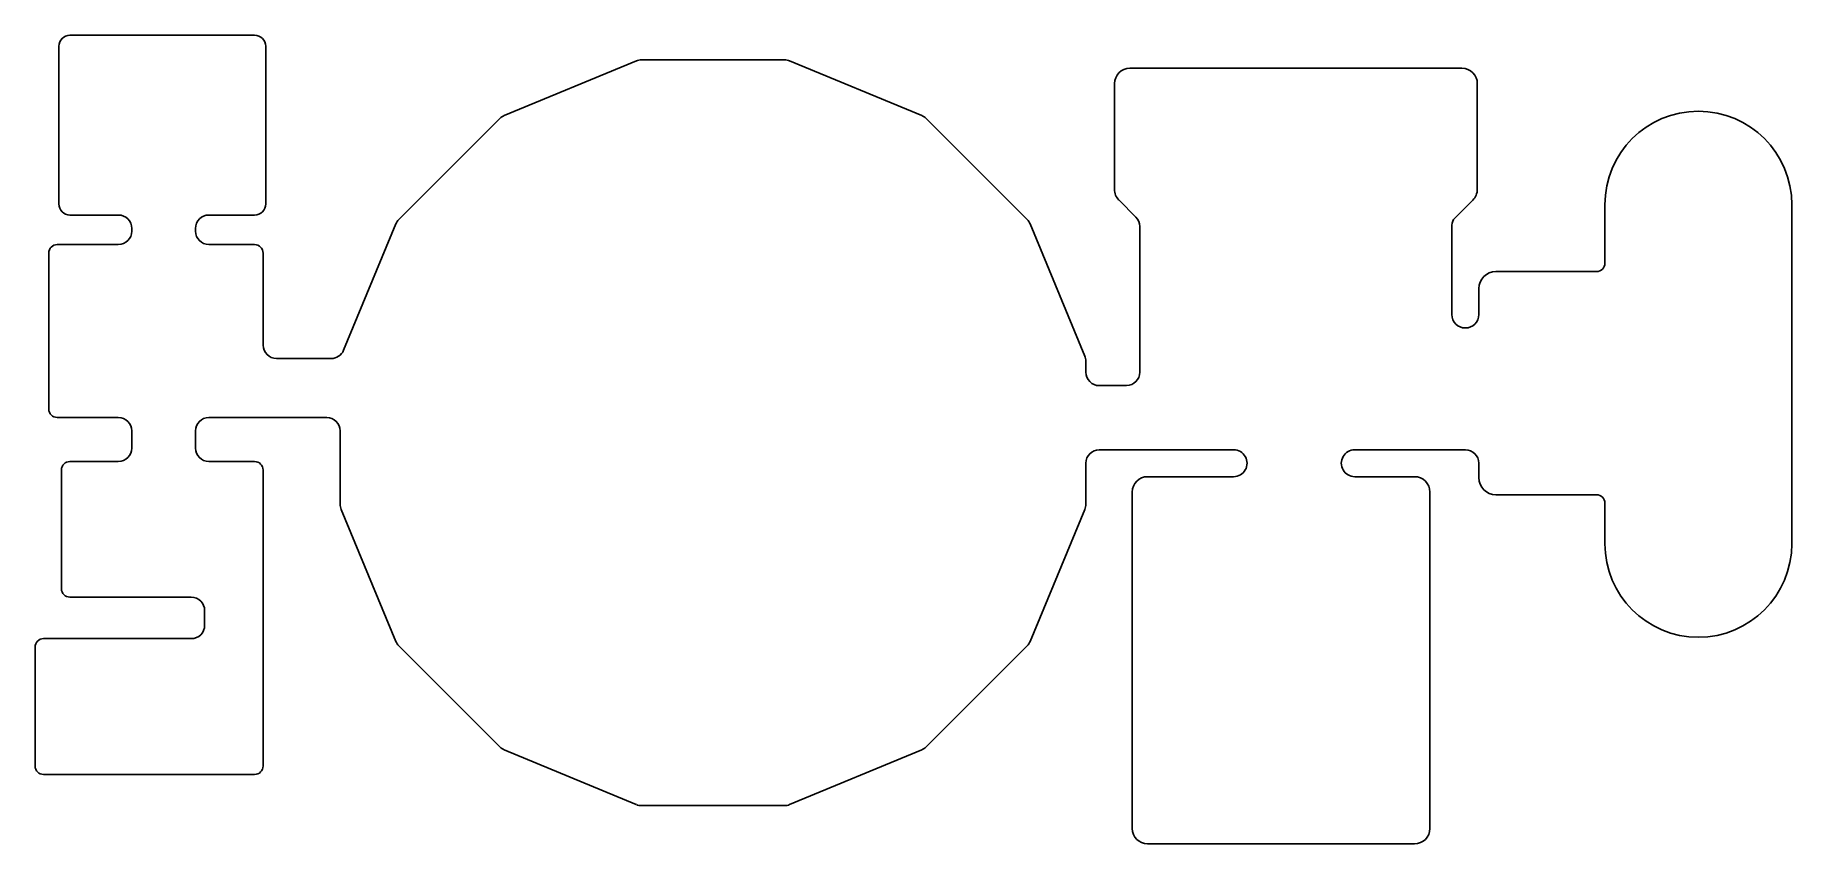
# Model space of a CAD drawing. Extents: x 80 to 131.8, y -112.1 to -88.3.
import ezdxf

# ---------------------------------------------------------------- set-up
doc = ezdxf.new("R2010")
doc.units = 0
doc.layers.add('OULINE', color=230, linetype='CONTINUOUS')

msp = doc.modelspace()

# ---------------------------------------------------------------- linework, layer by layer
at = {"layer": 'OULINE'}
for p, q in [((80.697, -88.6), (80.697, -93.25)), ((86.475, -88.272), (81.025, -88.272)), ((86.803, -93.25), (86.803, -88.6)), ((97.739, -89.03), (93.842, -90.644)), ((102.109, -89), (97.891, -88.999)), ((106.158, -90.644), (102.261, -89.03)), ((122.1, -89.25), (112.3, -89.25)), ((111.847, -89.703), (111.847, -92.817)), ((122.553, -92.817), (122.553, -89.703)), ((93.713, -90.73), (90.73, -93.713)), ((109.27, -93.713), (106.287, -90.73)), ((111.98, -93.138), (112.481, -93.638)), ((121.89, -93.667), (122.42, -93.138)), ((126.316, -93.275), (126.316, -95)), ((131.834, -103.275), (131.834, -93.275)), ((81.025, -93.578), (82.453, -93.578)), ((85.126, -93.578), (86.475, -93.578)), ((82.85, -93.975), (82.85, -94.053)), ((84.729, -94.053), (84.729, -93.975)), ((90.644, -93.841), (89.101, -97.566)), ((110.97, -97.739), (109.356, -93.842)), ((112.597, -93.919), (112.597, -98.213)), ((80.4, -94.7), (80.4, -99.3)), ((82.453, -94.45), (80.65, -94.45)), ((86.475, -94.45), (85.126, -94.45)), ((86.725, -97.415), (86.725, -94.7)), ((126.069, -95.247), (123.1, -95.247)), ((122.597, -95.75), (122.597, -96.513)), ((88.734, -97.811), (87.122, -97.811)), ((111, -98.213), (111, -97.891)), ((112.2, -98.61), (111.397, -98.61)), ((80.65, -99.55), (82.453, -99.55)), ((82.85, -99.947), (82.85, -100.453)), ((84.729, -100.453), (84.729, -99.947)), ((85.126, -99.55), (88.603, -99.55)), ((89, -99.947), (88.999, -102.109)), ((111.397, -100.503), (115.363, -100.503)), ((121.35, -100.503), (122.2, -100.503)), ((82.453, -100.85), (81.025, -100.85)), ((86.475, -100.85), (85.126, -100.85)), ((122.597, -100.9), (122.597, -101.325)), ((80.775, -101.1), (80.775, -104.6)), ((86.725, -109.831), (86.725, -101.1)), ((120.7, -101.297), (118.937, -101.297)), ((112.371, -101.75), (112.371, -111.675)), ((121.153, -111.675), (121.153, -101.75)), ((123.1, -101.828), (126.069, -101.828)), ((126.316, -102.075), (126.316, -103.275)), ((89.03, -102.261), (90.644, -106.158)), ((109.355, -106.158), (110.97, -102.261)), ((81.025, -104.85), (84.603, -104.85)), ((85, -105.247), (85, -105.678)), ((84.603, -106.075), (80.249, -106.075)), ((79.999, -106.325), (79.999, -109.831)), ((90.73, -106.287), (93.713, -109.269)), ((106.287, -109.27), (109.269, -106.287)), ((93.841, -109.355), (97.738, -110.97)), ((102.261, -110.97), (106.158, -109.356)), ((80.249, -110.081), (86.475, -110.081)), ((97.89, -111), (102.109, -111)), ((112.824, -112.128), (120.7, -112.128))]:
    msp.add_line(p, q, dxfattribs=at)
for centre, radius, start, end in [((81.025, -88.6), 0.328, 90, 180), ((86.475, -88.6), 0.328, 360, 90), ((97.891, -89.396), 0.397, 89.9987, 112.4987), ((102.109, -89.396), 0.397, 67.4987, 89.9987), ((112.3, -89.703), 0.453, 90, 180), ((122.1, -89.703), 0.453, 0, 90), ((93.994, -91.011), 0.397, 112.4987, 134.9987), ((106.006, -91.011), 0.397, 44.9987, 67.4987), ((129.075, -93.275), 2.759, 360, 180), ((81.025, -93.25), 0.328, 180, 270), ((86.475, -93.25), 0.328, 270, 0), ((112.3, -92.817), 0.453, 180, 225.0183), ((122.1, -92.817), 0.453, 314.9817, 0), ((82.453, -93.975), 0.397, 360, 90), ((85.126, -93.975), 0.397, 90, 180), ((91.011, -93.993), 0.397, 134.9987, 157.4987), ((108.989, -93.994), 0.397, 22.4987, 44.9987), ((112.2, -93.919), 0.397, 360, 45.0183), ((122.1, -93.877), 0.297, 134.9817, 180), ((82.453, -94.053), 0.397, 270, 0), ((85.126, -94.053), 0.397, 180, 270), ((-138820.769, -93.877), 138942.572, 359.9989131, 360), ((80.65, -94.7), 0.25, 90, 180), ((86.475, -94.7), 0.25, 360, 90), ((123.1, -95.75), 0.503, 90, 180), ((126.069, -95), 0.247, 270, 360), ((122.2, -96.513), 0.397, 180, 269.9964), ((122.2, -96.513), 0.397, 270, 360), ((87.122, -97.415), 0.397, 180, 270), ((88.734, -97.415), 0.397, 270, 337.4987), ((110.603, -97.891), 0.397, 359.9987, 22.4987), ((111.397, -98.213), 0.397, 179.9987, 270), ((112.2, -98.213), 0.397, 270, 0), ((80.65, -99.3), 0.25, 180, 270), ((82.453, -99.947), 0.397, 360, 90), ((85.126, -99.947), 0.397, 90, 180), ((88.603, -99.947), 0.397, 359.9987, 90), ((82.453, -100.453), 0.397, 270, 0), ((85.126, -100.453), 0.397, 180, 270), ((111.397, -100.9), 0.397, 90, 179.9975), ((115.363, -100.9), 0.397, 269.9982, 90.0018), ((118.937, -100.9), 0.397, 89.9982, 270.0018), ((121.35, 116360.529), 116461.032, 269.99881282, 270), ((122.2, -100.9), 0.397, 360, 90), ((81.025, -101.1), 0.25, 90, 180), ((86.475, -101.1), 0.25, 0, 90), ((60059.898, -103.472), 59948.898, 179.99754223, 179.99869785), ((112.824, -101.75), 0.453, 90, 180), ((112.824, -129041.873), 128940.576, 89.99887173, 90), ((120.7, -101.75), 0.453, 0, 90), ((123.1, -101.325), 0.503, 180, 270), ((89.396, -102.109), 0.397, 179.9987, 202.4987), ((110.603, -102.109), 0.397, 337.4987, 359.9987), ((126.069, -102.075), 0.247, 0, 90), ((129.075, -103.275), 2.759, 180, 0), ((81.025, -104.6), 0.25, 180, 270), ((84.603, -105.247), 0.397, 0, 90), ((84.603, -105.678), 0.397, 270, 0), ((80.249, -106.325), 0.25, 90, 180), ((91.011, -106.006), 0.397, 202.4987, 224.9987), ((108.989, -106.006), 0.397, 314.9987, 337.4987), ((93.993, -108.989), 0.397, 224.9987, 247.4987), ((106.006, -108.989), 0.397, 292.4987, 314.9987), ((80.249, -109.831), 0.25, 180, 270), ((86.475, -109.831), 0.25, 270, 0), ((97.89, -110.603), 0.397, 247.4987, 269.9987), ((102.109, -110.603), 0.397, 269.9987, 292.4987), ((112.824, -111.675), 0.453, 180, 270), ((120.7, -111.675), 0.453, 270, 0)]:
    msp.add_arc(centre, radius, start, end, dxfattribs=at)

doc.saveas('drawing.dxf')
